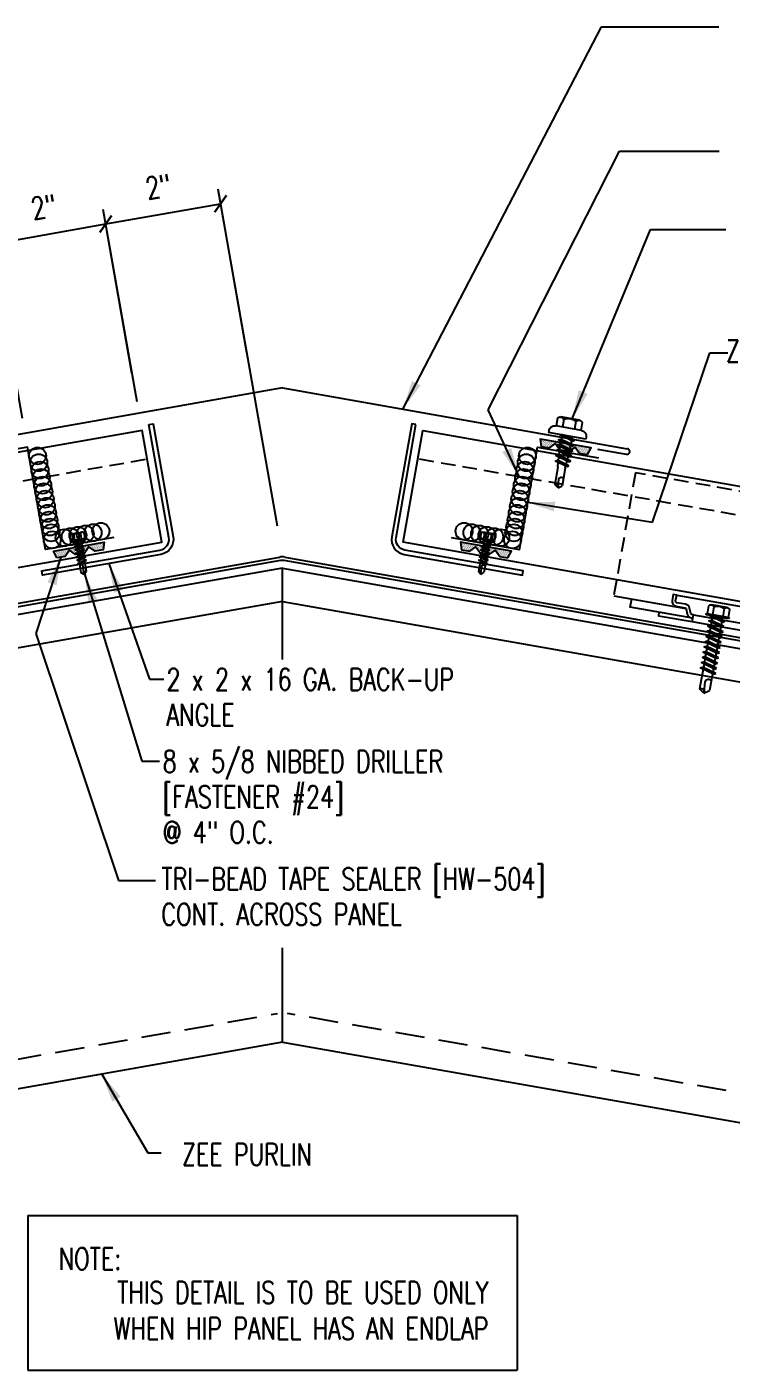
# Model space of a CAD drawing. Header units: inches. Extents: x 0 to 188, y 9 to 98.
# Drawn here: x 18.64 to 30.71, y 9.17 to 32.18 of the extents above; entities that cross this region are included whole.
import ezdxf
from ezdxf.enums import TextEntityAlignment as Align

# ---------------------------------------------------------------- set-up
doc = ezdxf.new("R2010")
doc.units = ezdxf.units.IN
doc.header["$MEASUREMENT"] = 0
doc.linetypes.add('HIDDEN', pattern=[0.375, 0.25, -0.125])
doc.linetypes.add('HIDDEN2', pattern=[0.1875, 0.125, -0.0625])
for name, color, linetype in [('clip', 5, 'Continuous'), ('CLO', 3, 'Continuous'), ('DIM', 2, 'Continuous'), ('FASTENER', 9, 'Continuous'), ('PANEL', 11, 'Continuous'), ('PURLIN', 1, 'Continuous'), ('SEALANT', 8, 'Continuous'), ('STLA', 12, 'Continuous'), ('TAPE', 8, 'Continuous'), ('TEXT', 2, 'Continuous'), ('TRIM', 6, 'Continuous')]:
    doc.layers.add(name, color=color, linetype=linetype)
doc.styles.add('TEXT', font='SIMPLEX', dxfattribs={"width": 0.75, "height": 6})
doc.styles.add('TEXT1', font='ROMANS.shx', dxfattribs={"width": 0.75, "height": 0.375})
doc.dimstyles.new('DETAIL', dxfattribs={"dimscale": 4, "dimtxt": 0.375, "dimasz": 0.0625, "dimexe": 0.0625, "dimexo": 0.125, "dimgap": 0.0625, "dimtad": 1, "dimdec": 4, "dimzin": 3, "dimdsep": 46, "dimlunit": 4, "dimtxsty": 'TEXT1', "dimblk": 'ARCHTICK', "dimcen": 0.0625, "dimclrd": 7, "dimclre": 7, "dimclrt": 2, "dimadec": 0, "dimazin": 0, "dimtfac": 0.59375, "dimtdec": 4, "dimtmove": 0, "dimatfit": 3, "dimfxl": 0, "dimfrac": 2, "dimtolj": 1, "dimtzin": 3, "dimarcsym": 0})
doc.dimstyles.new('DETAIL$7', dxfattribs={"dimscale": 4, "dimtxt": 6, "dimasz": 0.125, "dimexe": 0.0625, "dimexo": 0.125, "dimgap": 0.0625, "dimtad": 1, "dimdec": 5, "dimzin": 3, "dimdsep": 46, "dimlunit": 4, "dimtxsty": 'TEXT', "dimblk": 'ARCHTICK', "dimcen": 0.0625, "dimclrd": 7, "dimclre": 7, "dimclrt": 2, "dimadec": 0, "dimazin": 0, "dimtfac": 0.666667, "dimtdec": 5, "dimtmove": 0, "dimatfit": 3, "dimfxl": 0, "dimfrac": 2, "dimtolj": 1, "dimtzin": 3, "dimarcsym": 0})

# ---------------------------------------------------------------- blocks, each defined once
blk = doc.blocks.new('_ArchTick')
at = {"color": 0, "linetype": 'ByBlock', "const_width": 0.15}
blk.add_lwpolyline([(-0.5, -0.5), (0.5, 0.5)], dxfattribs=at)
blk = doc.blocks.new('*D14')
at = {"layer": 'DEFPOINTS', "color": 0}
for p in [(19.988, 28.802), (20.611, 25.264), (18.645, 24.979)]:
    blk.add_point(p, dxfattribs=at)
at = {"layer": 'DIM', "color": 7, "lineweight": -2}
for p, q in [((20.525, 25.756), (19.944, 29.048)), ((18.032, 28.457), (19.988, 28.802)), ((18.559, 25.471), (17.989, 28.703))]:
    blk.add_line(p, q, dxfattribs=at)
at = {"layer": 'DIM', "color": 7, "lineweight": -2, "xscale": 0.25, "yscale": 0.25, "zscale": 0.25}
for p, rotation in [((19.988, 28.802), 10), ((18.032, 28.457), 190)]:
    blk.add_blockref('_ArchTick', p, dxfattribs=dict(at, rotation=rotation))
at = {"layer": 'DIM', "color": 2, "insert": (18.928, 29.096), "char_height": 0.375, "attachment_point": 5, "rotation": 10, "style": 'TEXT1'}
blk.add_mtext('\\A1;2"', dxfattribs=at)
blk = doc.blocks.new('*X8')
at = {"color": 0}
for p, q in [((-0.434, 0.135), (-0.434, 0.135)), ((-0.434, 0.123), (-0.434, 0.123)), ((-0.422, 0.141), (-0.422, 0.141)), ((-0.422, 0.129), (-0.422, 0.129)), ((-0.422, 0.117), (-0.422, 0.117)), ((-0.422, 0.105), (-0.422, 0.105)), ((-0.422, 0.094), (-0.422, 0.094)), ((-0.422, 0.082), (-0.422, 0.082)), ((-0.41, 0.135), (-0.41, 0.135)), ((-0.41, 0.123), (-0.41, 0.123)), ((-0.41, 0.111), (-0.41, 0.111)), ((-0.41, 0.1), (-0.41, 0.1)), ((-0.41, 0.088), (-0.41, 0.088)), ((-0.41, 0.076), (-0.41, 0.076)), ((-0.41, 0.064), (-0.41, 0.064)), ((-0.41, 0.053), (-0.41, 0.053)), ((-0.41, 0.041), (-0.41, 0.041)), ((-0.398, 0.141), (-0.398, 0.141)), ((-0.398, 0.129), (-0.398, 0.129)), ((-0.398, 0.117), (-0.398, 0.117)), ((-0.398, 0.105), (-0.398, 0.105)), ((-0.398, 0.094), (-0.398, 0.094)), ((-0.398, 0.082), (-0.398, 0.082)), ((-0.398, 0.07), (-0.398, 0.07)), ((-0.398, 0.059), (-0.398, 0.059)), ((-0.398, 0.047), (-0.398, 0.047)), ((-0.398, 0.035), (-0.398, 0.035)), ((-0.398, 0.023), (-0.398, 0.023)), ((-0.387, 0.135), (-0.387, 0.135)), ((-0.387, 0.123), (-0.387, 0.123)), ((-0.387, 0.111), (-0.387, 0.111)), ((-0.387, 0.1), (-0.387, 0.1)), ((-0.387, 0.088), (-0.387, 0.088)), ((-0.387, 0.076), (-0.387, 0.076)), ((-0.387, 0.064), (-0.387, 0.064)), ((-0.387, 0.053), (-0.387, 0.053)), ((-0.387, 0.041), (-0.387, 0.041)), ((-0.387, 0.029), (-0.387, 0.029)), ((-0.375, 0.141), (-0.375, 0.141)), ((-0.375, 0.129), (-0.375, 0.129)), ((-0.375, 0.117), (-0.375, 0.117)), ((-0.375, 0.105), (-0.375, 0.105)), ((-0.375, 0.094), (-0.375, 0.094)), ((-0.375, 0.082), (-0.375, 0.082)), ((-0.375, 0.07), (-0.375, 0.07)), ((-0.375, 0.059), (-0.375, 0.059)), ((-0.375, 0.047), (-0.375, 0.047)), ((-0.375, 0.035), (-0.375, 0.035)), ((-0.375, 0.023), (-0.375, 0.023)), ((-0.363, 0.135), (-0.363, 0.135)), ((-0.363, 0.123), (-0.363, 0.123)), ((-0.363, 0.111), (-0.363, 0.111)), ((-0.363, 0.1), (-0.363, 0.1)), ((-0.363, 0.088), (-0.363, 0.088)), ((-0.363, 0.076), (-0.363, 0.076)), ((-0.363, 0.064), (-0.363, 0.064)), ((-0.363, 0.053), (-0.363, 0.053)), ((-0.363, 0.041), (-0.363, 0.041)), ((-0.363, 0.029), (-0.363, 0.029)), ((-0.352, 0.141), (-0.352, 0.141)), ((-0.352, 0.129), (-0.352, 0.129)), ((-0.352, 0.117), (-0.352, 0.117)), ((-0.352, 0.105), (-0.352, 0.105)), ((-0.352, 0.094), (-0.352, 0.094)), ((-0.352, 0.082), (-0.352, 0.082)), ((-0.352, 0.07), (-0.352, 0.07)), ((-0.352, 0.059), (-0.352, 0.059)), ((-0.352, 0.047), (-0.352, 0.047)), ((-0.352, 0.035), (-0.352, 0.035)), ((-0.352, 0.023), (-0.352, 0.023)), ((-0.34, 0.135), (-0.34, 0.135)), ((-0.34, 0.123), (-0.34, 0.123)), ((-0.34, 0.111), (-0.34, 0.111)), ((-0.34, 0.1), (-0.34, 0.1)), ((-0.34, 0.088), (-0.34, 0.088)), ((-0.34, 0.076), (-0.34, 0.076)), ((-0.34, 0.064), (-0.34, 0.064)), ((-0.34, 0.053), (-0.34, 0.053)), ((-0.34, 0.041), (-0.34, 0.041)), ((-0.34, 0.029), (-0.34, 0.029)), ((-0.328, 0.141), (-0.328, 0.141)), ((-0.328, 0.129), (-0.328, 0.129)), ((-0.328, 0.117), (-0.328, 0.117)), ((-0.328, 0.105), (-0.328, 0.105)), ((-0.328, 0.094), (-0.328, 0.094)), ((-0.328, 0.082), (-0.328, 0.082)), ((-0.328, 0.07), (-0.328, 0.07)), ((-0.328, 0.059), (-0.328, 0.059)), ((-0.328, 0.047), (-0.328, 0.047)), ((-0.328, 0.035), (-0.328, 0.035)), ((-0.328, 0.023), (-0.328, 0.023)), ((-0.316, 0.135), (-0.316, 0.135)), ((-0.316, 0.123), (-0.316, 0.123)), ((-0.316, 0.111), (-0.316, 0.111)), ((-0.316, 0.1), (-0.316, 0.1)), ((-0.316, 0.088), (-0.316, 0.088)), ((-0.316, 0.076), (-0.316, 0.076)), ((-0.316, 0.064), (-0.316, 0.064)), ((-0.316, 0.053), (-0.316, 0.053)), ((-0.316, 0.041), (-0.316, 0.041)), ((-0.316, 0.029), (-0.316, 0.029)), ((-0.305, 0.141), (-0.305, 0.141)), ((-0.305, 0.129), (-0.305, 0.129)), ((-0.305, 0.117), (-0.305, 0.117)), ((-0.305, 0.105), (-0.305, 0.105)), ((-0.305, 0.094), (-0.305, 0.094)), ((-0.305, 0.082), (-0.305, 0.082)), ((-0.305, 0.07), (-0.305, 0.07)), ((-0.305, 0.059), (-0.305, 0.059)), ((-0.305, 0.047), (-0.305, 0.047)), ((-0.305, 0.035), (-0.305, 0.035)), ((-0.305, 0.023), (-0.305, 0.023)), ((-0.293, 0.135), (-0.293, 0.135)), ((-0.293, 0.123), (-0.293, 0.123)), ((-0.293, 0.111), (-0.293, 0.111)), ((-0.293, 0.1), (-0.293, 0.1)), ((-0.293, 0.088), (-0.293, 0.088)), ((-0.293, 0.076), (-0.293, 0.076)), ((-0.293, 0.064), (-0.293, 0.064)), ((-0.293, 0.053), (-0.293, 0.053)), ((-0.293, 0.041), (-0.293, 0.041)), ((-0.293, 0.029), (-0.293, 0.029)), ((-0.281, 0.141), (-0.281, 0.141)), ((-0.281, 0.129), (-0.281, 0.129)), ((-0.281, 0.117), (-0.281, 0.117)), ((-0.281, 0.105), (-0.281, 0.105)), ((-0.281, 0.094), (-0.281, 0.094)), ((-0.281, 0.082), (-0.281, 0.082)), ((-0.281, 0.07), (-0.281, 0.07)), ((-0.281, 0.059), (-0.281, 0.059)), ((-0.281, 0.047), (-0.281, 0.047)), ((-0.281, 0.035), (-0.281, 0.035)), ((-0.281, 0.023), (-0.281, 0.023)), ((-0.27, 0.135), (-0.27, 0.135)), ((-0.27, 0.123), (-0.27, 0.123)), ((-0.27, 0.111), (-0.27, 0.111)), ((-0.27, 0.1), (-0.27, 0.1)), ((-0.27, 0.088), (-0.27, 0.088)), ((-0.27, 0.076), (-0.27, 0.076)), ((-0.27, 0.064), (-0.27, 0.064)), ((-0.27, 0.053), (-0.27, 0.053)), ((-0.27, 0.041), (-0.27, 0.041)), ((-0.27, 0.029), (-0.27, 0.029)), ((-0.258, 0.141), (-0.258, 0.141)), ((-0.258, 0.129), (-0.258, 0.129)), ((-0.258, 0.117), (-0.258, 0.117)), ((-0.258, 0.105), (-0.258, 0.105)), ((-0.258, 0.094), (-0.258, 0.094)), ((-0.258, 0.082), (-0.258, 0.082)), ((-0.258, 0.07), (-0.258, 0.07)), ((-0.258, 0.059), (-0.258, 0.059)), ((-0.258, 0.047), (-0.258, 0.047)), ((-0.258, 0.035), (-0.258, 0.035)), ((-0.258, 0.023), (-0.258, 0.023)), ((-0.246, 0.135), (-0.246, 0.135)), ((-0.246, 0.123), (-0.246, 0.123)), ((-0.246, 0.111), (-0.246, 0.111)), ((-0.246, 0.1), (-0.246, 0.1)), ((-0.246, 0.088), (-0.246, 0.088)), ((-0.246, 0.076), (-0.246, 0.076)), ((-0.246, 0.064), (-0.246, 0.064)), ((-0.246, 0.053), (-0.246, 0.053)), ((-0.246, 0.041), (-0.246, 0.041)), ((-0.234, 0.141), (-0.234, 0.141)), ((-0.234, 0.129), (-0.234, 0.129)), ((-0.234, 0.117), (-0.234, 0.117)), ((-0.234, 0.105), (-0.234, 0.105)), ((-0.234, 0.094), (-0.234, 0.094)), ((-0.234, 0.082), (-0.234, 0.082)), ((-0.234, 0.07), (-0.234, 0.07)), ((-0.234, 0.059), (-0.234, 0.059)), ((-0.234, 0.047), (-0.234, 0.047)), ((-0.223, 0.135), (-0.223, 0.135)), ((-0.223, 0.123), (-0.223, 0.123)), ((-0.223, 0.111), (-0.223, 0.111)), ((-0.223, 0.1), (-0.223, 0.1)), ((-0.223, 0.088), (-0.223, 0.088)), ((-0.223, 0.076), (-0.223, 0.076)), ((-0.223, 0.064), (-0.223, 0.064)), ((-0.211, 0.141), (-0.211, 0.141)), ((-0.211, 0.129), (-0.211, 0.129)), ((-0.211, 0.117), (-0.211, 0.117)), ((-0.211, 0.105), (-0.211, 0.105)), ((-0.211, 0.094), (-0.211, 0.094)), ((-0.211, 0.082), (-0.211, 0.082)), ((-0.211, 0.07), (-0.211, 0.07)), ((-0.199, 0.135), (-0.199, 0.135)), ((-0.199, 0.123), (-0.199, 0.123)), ((-0.199, 0.111), (-0.199, 0.111)), ((-0.199, 0.1), (-0.199, 0.1)), ((-0.199, 0.088), (-0.199, 0.088)), ((-0.188, 0.141), (-0.188, 0.141)), ((-0.188, 0.129), (-0.188, 0.129)), ((-0.188, 0.117), (-0.188, 0.117)), ((-0.188, 0.105), (-0.188, 0.105)), ((-0.188, 0.094), (-0.188, 0.094)), ((-0.176, 0.135), (-0.176, 0.135)), ((-0.176, 0.123), (-0.176, 0.123)), ((-0.176, 0.111), (-0.176, 0.111)), ((-0.164, 0.141), (-0.164, 0.141)), ((-0.164, 0.129), (-0.164, 0.129)), ((-0.164, 0.117), (-0.164, 0.117)), ((-0.164, 0.105), (-0.164, 0.105)), ((-0.152, 0.135), (-0.152, 0.135)), ((-0.152, 0.123), (-0.152, 0.123)), ((-0.152, 0.111), (-0.152, 0.111)), ((-0.152, 0.1), (-0.152, 0.1)), ((-0.141, 0.141), (-0.141, 0.141)), ((-0.141, 0.129), (-0.141, 0.129)), ((-0.141, 0.117), (-0.141, 0.117)), ((-0.141, 0.105), (-0.141, 0.105)), ((-0.141, 0.094), (-0.141, 0.094)), ((-0.141, 0.082), (-0.141, 0.082)), ((-0.129, 0.135), (-0.129, 0.135)), ((-0.129, 0.123), (-0.129, 0.123)), ((-0.129, 0.111), (-0.129, 0.111)), ((-0.129, 0.1), (-0.129, 0.1)), ((-0.129, 0.088), (-0.129, 0.088)), ((-0.129, 0.076), (-0.129, 0.076)), ((-0.117, 0.141), (-0.117, 0.141)), ((-0.117, 0.129), (-0.117, 0.129)), ((-0.117, 0.117), (-0.117, 0.117)), ((-0.117, 0.105), (-0.117, 0.105)), ((-0.117, 0.094), (-0.117, 0.094)), ((-0.117, 0.082), (-0.117, 0.082)), ((-0.117, 0.07), (-0.117, 0.07)), ((-0.117, 0.059), (-0.117, 0.059)), ((-0.105, 0.135), (-0.105, 0.135)), ((-0.105, 0.123), (-0.105, 0.123)), ((-0.105, 0.111), (-0.105, 0.111)), ((-0.105, 0.1), (-0.105, 0.1)), ((-0.105, 0.088), (-0.105, 0.088)), ((-0.105, 0.076), (-0.105, 0.076)), ((-0.105, 0.064), (-0.105, 0.064)), ((-0.105, 0.053), (-0.105, 0.053)), ((-0.094, 0.141), (-0.094, 0.141)), ((-0.094, 0.129), (-0.094, 0.129)), ((-0.094, 0.117), (-0.094, 0.117)), ((-0.094, 0.105), (-0.094, 0.105)), ((-0.094, 0.094), (-0.094, 0.094)), ((-0.094, 0.082), (-0.094, 0.082)), ((-0.094, 0.07), (-0.094, 0.07)), ((-0.094, 0.059), (-0.094, 0.059)), ((-0.094, 0.047), (-0.094, 0.047)), ((-0.094, 0.035), (-0.094, 0.035)), ((-0.082, 0.135), (-0.082, 0.135)), ((-0.082, 0.123), (-0.082, 0.123)), ((-0.082, 0.111), (-0.082, 0.111)), ((-0.082, 0.1), (-0.082, 0.1)), ((-0.082, 0.088), (-0.082, 0.088)), ((-0.082, 0.076), (-0.082, 0.076)), ((-0.082, 0.064), (-0.082, 0.064)), ((-0.082, 0.053), (-0.082, 0.053)), ((-0.082, 0.041), (-0.082, 0.041)), ((-0.082, 0.029), (-0.082, 0.029)), ((-0.07, 0.141), (-0.07, 0.141)), ((-0.07, 0.129), (-0.07, 0.129)), ((-0.07, 0.117), (-0.07, 0.117)), ((-0.07, 0.105), (-0.07, 0.105)), ((-0.07, 0.094), (-0.07, 0.094)), ((-0.07, 0.082), (-0.07, 0.082)), ((-0.07, 0.07), (-0.07, 0.07)), ((-0.07, 0.059), (-0.07, 0.059)), ((-0.07, 0.047), (-0.07, 0.047)), ((-0.07, 0.035), (-0.07, 0.035)), ((-0.07, 0.023), (-0.07, 0.023)), ((-0.059, 0.135), (-0.059, 0.135)), ((-0.059, 0.123), (-0.059, 0.123)), ((-0.059, 0.111), (-0.059, 0.111)), ((-0.059, 0.1), (-0.059, 0.1)), ((-0.059, 0.088), (-0.059, 0.088)), ((-0.059, 0.076), (-0.059, 0.076)), ((-0.059, 0.064), (-0.059, 0.064)), ((-0.059, 0.053), (-0.059, 0.053)), ((-0.059, 0.041), (-0.059, 0.041)), ((-0.059, 0.029), (-0.059, 0.029)), ((-0.047, 0.141), (-0.047, 0.141)), ((-0.047, 0.129), (-0.047, 0.129)), ((-0.047, 0.117), (-0.047, 0.117)), ((-0.047, 0.105), (-0.047, 0.105)), ((-0.047, 0.094), (-0.047, 0.094)), ((-0.047, 0.082), (-0.047, 0.082)), ((-0.047, 0.07), (-0.047, 0.07)), ((-0.047, 0.059), (-0.047, 0.059)), ((-0.047, 0.047), (-0.047, 0.047)), ((-0.047, 0.035), (-0.047, 0.035)), ((-0.047, 0.023), (-0.047, 0.023)), ((-0.035, 0.135), (-0.035, 0.135)), ((-0.035, 0.123), (-0.035, 0.123)), ((-0.035, 0.111), (-0.035, 0.111)), ((-0.035, 0.1), (-0.035, 0.1)), ((-0.035, 0.088), (-0.035, 0.088)), ((-0.035, 0.076), (-0.035, 0.076)), ((-0.035, 0.064), (-0.035, 0.064)), ((-0.035, 0.053), (-0.035, 0.053)), ((-0.035, 0.041), (-0.035, 0.041)), ((-0.035, 0.029), (-0.035, 0.029)), ((-0.023, 0.141), (-0.023, 0.141)), ((-0.023, 0.129), (-0.023, 0.129)), ((-0.023, 0.117), (-0.023, 0.117)), ((-0.023, 0.105), (-0.023, 0.105)), ((-0.023, 0.094), (-0.023, 0.094)), ((-0.023, 0.082), (-0.023, 0.082)), ((-0.023, 0.07), (-0.023, 0.07)), ((-0.023, 0.059), (-0.023, 0.059)), ((-0.023, 0.047), (-0.023, 0.047)), ((-0.023, 0.035), (-0.023, 0.035)), ((-0.023, 0.023), (-0.023, 0.023)), ((-0.012, 0.135), (-0.012, 0.135)), ((-0.012, 0.123), (-0.012, 0.123)), ((-0.012, 0.111), (-0.012, 0.111)), ((-0.012, 0.1), (-0.012, 0.1)), ((-0.012, 0.088), (-0.012, 0.088)), ((-0.012, 0.076), (-0.012, 0.076)), ((-0.012, 0.064), (-0.012, 0.064)), ((-0.012, 0.053), (-0.012, 0.053)), ((-0.012, 0.041), (-0.012, 0.041)), ((-0.012, 0.029), (-0.012, 0.029)), ((0, 0.141), (0, 0.141)), ((0, 0.129), (0, 0.129)), ((0, 0.117), (0, 0.117)), ((0, 0.105), (0, 0.105)), ((0, 0.094), (0, 0.094)), ((0, 0.082), (0, 0.082)), ((0, 0.07), (0, 0.07)), ((0, 0.059), (0, 0.059)), ((0, 0.047), (0, 0.047)), ((0, 0.035), (0, 0.035)), ((0, 0.023), (0, 0.023)), ((0.012, 0.135), (0.012, 0.135)), ((0.012, 0.123), (0.012, 0.123)), ((0.012, 0.111), (0.012, 0.111)), ((0.012, 0.1), (0.012, 0.1)), ((0.012, 0.088), (0.012, 0.088)), ((0.012, 0.076), (0.012, 0.076)), ((0.012, 0.064), (0.012, 0.064)), ((0.012, 0.053), (0.012, 0.053)), ((0.012, 0.041), (0.012, 0.041)), ((0.012, 0.029), (0.012, 0.029)), ((0.023, 0.141), (0.023, 0.141)), ((0.023, 0.129), (0.023, 0.129)), ((0.023, 0.117), (0.023, 0.117)), ((0.023, 0.105), (0.023, 0.105)), ((0.023, 0.094), (0.023, 0.094)), ((0.023, 0.082), (0.023, 0.082)), ((0.023, 0.07), (0.023, 0.07)), ((0.023, 0.059), (0.023, 0.059)), ((0.023, 0.047), (0.023, 0.047)), ((0.023, 0.035), (0.023, 0.035)), ((0.023, 0.023), (0.023, 0.023)), ((0.035, 0.135), (0.035, 0.135)), ((0.035, 0.123), (0.035, 0.123)), ((0.035, 0.111), (0.035, 0.111)), ((0.035, 0.1), (0.035, 0.1)), ((0.035, 0.088), (0.035, 0.088)), ((0.035, 0.076), (0.035, 0.076)), ((0.035, 0.064), (0.035, 0.064)), ((0.035, 0.053), (0.035, 0.053)), ((0.035, 0.041), (0.035, 0.041)), ((0.035, 0.029), (0.035, 0.029)), ((0.047, 0.141), (0.047, 0.141)), ((0.047, 0.129), (0.047, 0.129)), ((0.047, 0.117), (0.047, 0.117)), ((0.047, 0.105), (0.047, 0.105)), ((0.047, 0.094), (0.047, 0.094)), ((0.047, 0.082), (0.047, 0.082)), ((0.047, 0.07), (0.047, 0.07)), ((0.047, 0.059), (0.047, 0.059)), ((0.047, 0.047), (0.047, 0.047)), ((0.047, 0.035), (0.047, 0.035)), ((0.047, 0.023), (0.047, 0.023)), ((0.059, 0.135), (0.059, 0.135)), ((0.059, 0.123), (0.059, 0.123)), ((0.059, 0.111), (0.059, 0.111)), ((0.059, 0.1), (0.059, 0.1)), ((0.059, 0.088), (0.059, 0.088)), ((0.059, 0.076), (0.059, 0.076)), ((0.059, 0.064), (0.059, 0.064)), ((0.059, 0.053), (0.059, 0.053)), ((0.059, 0.041), (0.059, 0.041)), ((0.059, 0.029), (0.059, 0.029)), ((0.07, 0.141), (0.07, 0.141)), ((0.07, 0.129), (0.07, 0.129)), ((0.07, 0.117), (0.07, 0.117)), ((0.07, 0.105), (0.07, 0.105)), ((0.07, 0.094), (0.07, 0.094)), ((0.07, 0.082), (0.07, 0.082)), ((0.07, 0.07), (0.07, 0.07)), ((0.07, 0.059), (0.07, 0.059)), ((0.07, 0.047), (0.07, 0.047)), ((0.07, 0.035), (0.07, 0.035)), ((0.07, 0.023), (0.07, 0.023)), ((0.082, 0.135), (0.082, 0.135)), ((0.082, 0.123), (0.082, 0.123)), ((0.082, 0.111), (0.082, 0.111)), ((0.082, 0.1), (0.082, 0.1)), ((0.082, 0.088), (0.082, 0.088)), ((0.082, 0.076), (0.082, 0.076)), ((0.082, 0.064), (0.082, 0.064)), ((0.082, 0.053), (0.082, 0.053)), ((0.082, 0.041), (0.082, 0.041)), ((0.082, 0.029), (0.082, 0.029)), ((0.094, 0.141), (0.094, 0.141)), ((0.094, 0.129), (0.094, 0.129)), ((0.094, 0.117), (0.094, 0.117)), ((0.094, 0.105), (0.094, 0.105)), ((0.094, 0.094), (0.094, 0.094)), ((0.094, 0.082), (0.094, 0.082)), ((0.094, 0.07), (0.094, 0.07)), ((0.094, 0.059), (0.094, 0.059)), ((0.094, 0.047), (0.094, 0.047)), ((0.094, 0.035), (0.094, 0.035)), ((0.105, 0.135), (0.105, 0.135)), ((0.105, 0.123), (0.105, 0.123)), ((0.105, 0.111), (0.105, 0.111)), ((0.105, 0.1), (0.105, 0.1)), ((0.105, 0.088), (0.105, 0.088)), ((0.105, 0.076), (0.105, 0.076)), ((0.105, 0.064), (0.105, 0.064)), ((0.105, 0.053), (0.105, 0.053)), ((0.117, 0.141), (0.117, 0.141)), ((0.117, 0.129), (0.117, 0.129)), ((0.117, 0.117), (0.117, 0.117)), ((0.117, 0.105), (0.117, 0.105)), ((0.117, 0.094), (0.117, 0.094)), ((0.117, 0.082), (0.117, 0.082)), ((0.117, 0.07), (0.117, 0.07)), ((0.117, 0.059), (0.117, 0.059)), ((0.129, 0.135), (0.129, 0.135)), ((0.129, 0.123), (0.129, 0.123)), ((0.129, 0.111), (0.129, 0.111)), ((0.129, 0.1), (0.129, 0.1)), ((0.129, 0.088), (0.129, 0.088)), ((0.129, 0.076), (0.129, 0.076)), ((0.141, 0.141), (0.141, 0.141)), ((0.141, 0.129), (0.141, 0.129)), ((0.141, 0.117), (0.141, 0.117)), ((0.141, 0.105), (0.141, 0.105)), ((0.141, 0.094), (0.141, 0.094)), ((0.141, 0.082), (0.141, 0.082)), ((0.152, 0.135), (0.152, 0.135)), ((0.152, 0.123), (0.152, 0.123)), ((0.152, 0.111), (0.152, 0.111)), ((0.152, 0.1), (0.152, 0.1)), ((0.164, 0.141), (0.164, 0.141)), ((0.164, 0.129), (0.164, 0.129)), ((0.164, 0.117), (0.164, 0.117)), ((0.164, 0.105), (0.164, 0.105)), ((0.176, 0.135), (0.176, 0.135)), ((0.176, 0.123), (0.176, 0.123)), ((0.176, 0.111), (0.176, 0.111)), ((0.188, 0.141), (0.188, 0.141)), ((0.188, 0.129), (0.188, 0.129)), ((0.188, 0.117), (0.188, 0.117)), ((0.188, 0.105), (0.188, 0.105)), ((0.188, 0.094), (0.188, 0.094)), ((0.199, 0.135), (0.199, 0.135)), ((0.199, 0.123), (0.199, 0.123)), ((0.199, 0.111), (0.199, 0.111)), ((0.199, 0.1), (0.199, 0.1)), ((0.199, 0.088), (0.199, 0.088)), ((0.211, 0.141), (0.211, 0.141)), ((0.211, 0.129), (0.211, 0.129)), ((0.211, 0.117), (0.211, 0.117)), ((0.211, 0.105), (0.211, 0.105)), ((0.211, 0.094), (0.211, 0.094)), ((0.211, 0.082), (0.211, 0.082)), ((0.211, 0.07), (0.211, 0.07)), ((0.223, 0.135), (0.223, 0.135)), ((0.223, 0.123), (0.223, 0.123)), ((0.223, 0.111), (0.223, 0.111)), ((0.223, 0.1), (0.223, 0.1)), ((0.223, 0.088), (0.223, 0.088)), ((0.223, 0.076), (0.223, 0.076)), ((0.223, 0.064), (0.223, 0.064)), ((0.234, 0.141), (0.234, 0.141)), ((0.234, 0.129), (0.234, 0.129)), ((0.234, 0.117), (0.234, 0.117)), ((0.234, 0.105), (0.234, 0.105)), ((0.234, 0.094), (0.234, 0.094)), ((0.234, 0.082), (0.234, 0.082)), ((0.234, 0.07), (0.234, 0.07)), ((0.234, 0.059), (0.234, 0.059)), ((0.234, 0.047), (0.234, 0.047)), ((0.246, 0.135), (0.246, 0.135)), ((0.246, 0.123), (0.246, 0.123)), ((0.246, 0.111), (0.246, 0.111)), ((0.246, 0.1), (0.246, 0.1)), ((0.246, 0.088), (0.246, 0.088)), ((0.246, 0.076), (0.246, 0.076)), ((0.246, 0.064), (0.246, 0.064)), ((0.246, 0.053), (0.246, 0.053)), ((0.246, 0.041), (0.246, 0.041)), ((0.258, 0.141), (0.258, 0.141)), ((0.258, 0.129), (0.258, 0.129)), ((0.258, 0.117), (0.258, 0.117)), ((0.258, 0.105), (0.258, 0.105)), ((0.258, 0.094), (0.258, 0.094)), ((0.258, 0.082), (0.258, 0.082)), ((0.258, 0.07), (0.258, 0.07)), ((0.258, 0.059), (0.258, 0.059)), ((0.258, 0.047), (0.258, 0.047)), ((0.258, 0.035), (0.258, 0.035)), ((0.258, 0.023), (0.258, 0.023)), ((0.27, 0.135), (0.27, 0.135)), ((0.27, 0.123), (0.27, 0.123)), ((0.27, 0.111), (0.27, 0.111)), ((0.27, 0.1), (0.27, 0.1)), ((0.27, 0.088), (0.27, 0.088)), ((0.27, 0.076), (0.27, 0.076)), ((0.27, 0.064), (0.27, 0.064)), ((0.27, 0.053), (0.27, 0.053)), ((0.27, 0.041), (0.27, 0.041)), ((0.27, 0.029), (0.27, 0.029)), ((0.281, 0.141), (0.281, 0.141)), ((0.281, 0.129), (0.281, 0.129)), ((0.281, 0.117), (0.281, 0.117)), ((0.281, 0.105), (0.281, 0.105)), ((0.281, 0.094), (0.281, 0.094)), ((0.281, 0.082), (0.281, 0.082)), ((0.281, 0.07), (0.281, 0.07)), ((0.281, 0.059), (0.281, 0.059)), ((0.281, 0.047), (0.281, 0.047)), ((0.281, 0.035), (0.281, 0.035)), ((0.281, 0.023), (0.281, 0.023)), ((0.293, 0.135), (0.293, 0.135)), ((0.293, 0.123), (0.293, 0.123)), ((0.293, 0.111), (0.293, 0.111)), ((0.293, 0.1), (0.293, 0.1)), ((0.293, 0.088), (0.293, 0.088)), ((0.293, 0.076), (0.293, 0.076)), ((0.293, 0.064), (0.293, 0.064)), ((0.293, 0.053), (0.293, 0.053)), ((0.293, 0.041), (0.293, 0.041)), ((0.293, 0.029), (0.293, 0.029)), ((0.305, 0.141), (0.305, 0.141)), ((0.305, 0.129), (0.305, 0.129)), ((0.305, 0.117), (0.305, 0.117)), ((0.305, 0.105), (0.305, 0.105)), ((0.305, 0.094), (0.305, 0.094)), ((0.305, 0.082), (0.305, 0.082)), ((0.305, 0.07), (0.305, 0.07)), ((0.305, 0.059), (0.305, 0.059)), ((0.305, 0.047), (0.305, 0.047)), ((0.305, 0.035), (0.305, 0.035)), ((0.305, 0.023), (0.305, 0.023)), ((0.316, 0.135), (0.316, 0.135)), ((0.316, 0.123), (0.316, 0.123)), ((0.316, 0.111), (0.316, 0.111)), ((0.316, 0.1), (0.316, 0.1)), ((0.316, 0.088), (0.316, 0.088)), ((0.316, 0.076), (0.316, 0.076)), ((0.316, 0.064), (0.316, 0.064)), ((0.316, 0.053), (0.316, 0.053)), ((0.316, 0.041), (0.316, 0.041)), ((0.316, 0.029), (0.316, 0.029)), ((0.328, 0.141), (0.328, 0.141)), ((0.328, 0.129), (0.328, 0.129)), ((0.328, 0.117), (0.328, 0.117)), ((0.328, 0.105), (0.328, 0.105)), ((0.328, 0.094), (0.328, 0.094)), ((0.328, 0.082), (0.328, 0.082)), ((0.328, 0.07), (0.328, 0.07)), ((0.328, 0.059), (0.328, 0.059)), ((0.328, 0.047), (0.328, 0.047)), ((0.328, 0.035), (0.328, 0.035)), ((0.328, 0.023), (0.328, 0.023)), ((0.34, 0.135), (0.34, 0.135)), ((0.34, 0.123), (0.34, 0.123)), ((0.34, 0.111), (0.34, 0.111)), ((0.34, 0.1), (0.34, 0.1)), ((0.34, 0.088), (0.34, 0.088)), ((0.34, 0.076), (0.34, 0.076)), ((0.34, 0.064), (0.34, 0.064)), ((0.34, 0.053), (0.34, 0.053)), ((0.34, 0.041), (0.34, 0.041)), ((0.34, 0.029), (0.34, 0.029)), ((0.352, 0.141), (0.352, 0.141)), ((0.352, 0.129), (0.352, 0.129)), ((0.352, 0.117), (0.352, 0.117)), ((0.352, 0.105), (0.352, 0.105)), ((0.352, 0.094), (0.352, 0.094)), ((0.352, 0.082), (0.352, 0.082)), ((0.352, 0.07), (0.352, 0.07)), ((0.352, 0.059), (0.352, 0.059)), ((0.352, 0.047), (0.352, 0.047)), ((0.352, 0.035), (0.352, 0.035)), ((0.352, 0.023), (0.352, 0.023)), ((0.363, 0.135), (0.363, 0.135)), ((0.363, 0.123), (0.363, 0.123)), ((0.363, 0.111), (0.363, 0.111)), ((0.363, 0.1), (0.363, 0.1)), ((0.363, 0.088), (0.363, 0.088)), ((0.363, 0.076), (0.363, 0.076)), ((0.363, 0.064), (0.363, 0.064)), ((0.363, 0.053), (0.363, 0.053)), ((0.363, 0.041), (0.363, 0.041)), ((0.363, 0.029), (0.363, 0.029)), ((0.375, 0.141), (0.375, 0.141)), ((0.375, 0.129), (0.375, 0.129)), ((0.375, 0.117), (0.375, 0.117)), ((0.375, 0.105), (0.375, 0.105)), ((0.375, 0.094), (0.375, 0.094)), ((0.375, 0.082), (0.375, 0.082)), ((0.375, 0.07), (0.375, 0.07)), ((0.375, 0.059), (0.375, 0.059)), ((0.375, 0.047), (0.375, 0.047)), ((0.375, 0.035), (0.375, 0.035)), ((0.375, 0.023), (0.375, 0.023)), ((0.387, 0.135), (0.387, 0.135)), ((0.387, 0.123), (0.387, 0.123)), ((0.387, 0.111), (0.387, 0.111)), ((0.387, 0.1), (0.387, 0.1)), ((0.387, 0.088), (0.387, 0.088)), ((0.387, 0.076), (0.387, 0.076)), ((0.387, 0.064), (0.387, 0.064)), ((0.387, 0.053), (0.387, 0.053)), ((0.387, 0.041), (0.387, 0.041)), ((0.387, 0.029), (0.387, 0.029)), ((0.398, 0.141), (0.398, 0.141)), ((0.398, 0.129), (0.398, 0.129)), ((0.398, 0.117), (0.398, 0.117)), ((0.398, 0.105), (0.398, 0.105)), ((0.398, 0.094), (0.398, 0.094)), ((0.398, 0.082), (0.398, 0.082)), ((0.398, 0.07), (0.398, 0.07)), ((0.398, 0.059), (0.398, 0.059)), ((0.398, 0.047), (0.398, 0.047)), ((0.398, 0.035), (0.398, 0.035)), ((0.398, 0.023), (0.398, 0.023)), ((0.41, 0.135), (0.41, 0.135)), ((0.41, 0.123), (0.41, 0.123)), ((0.41, 0.111), (0.41, 0.111)), ((0.41, 0.1), (0.41, 0.1)), ((0.41, 0.088), (0.41, 0.088)), ((0.41, 0.076), (0.41, 0.076)), ((0.41, 0.064), (0.41, 0.064)), ((0.41, 0.053), (0.41, 0.053)), ((0.41, 0.041), (0.41, 0.041)), ((0.422, 0.141), (0.422, 0.141)), ((0.422, 0.129), (0.422, 0.129)), ((0.422, 0.117), (0.422, 0.117)), ((0.422, 0.105), (0.422, 0.105)), ((0.422, 0.094), (0.422, 0.094)), ((0.422, 0.082), (0.422, 0.082)), ((0.434, 0.135), (0.434, 0.135)), ((0.434, 0.123), (0.434, 0.123))]:
    blk.add_line(p, q, dxfattribs=at)
blk = doc.blocks.new('MB_DBTAP')
at = {"layer": 'TAPE', "color": 9}
blk.add_lwpolyline([(-0.403, 0.018), (-0.442, 0.141), (0.442, 0.141), (0.403, 0.018), (0.26, 0.018), (0.17, 0.109), (0.079, 0.018), (0, 0.018), (-0.079, 0.018), (-0.17, 0.109), (-0.26, 0.018)], close=True, dxfattribs=at)
at = {"layer": 'TAPE', "color": 251}
blk.add_blockref('*X8', (0, 0), dxfattribs=at)
blk = doc.blocks.new('sd2')
at = {"layer": 'FASTENER'}
for p, q in [((-0.129, 0.049), (0.129, 0.049)), ((-0.129, 0.037), (0.129, 0.037)), ((-0.121, 0.142), (-0.121, 0.049)), ((-0.121, 0.049), (0.121, 0.049)), ((-0.09, 0.159), (0.09, 0.159)), ((-0.081, 0.002), (0.031, 0.037)), ((-0.057, -0.012), (-0.081, 0.002)), ((-0.06, 0.142), (-0.06, 0.049)), ((-0.057, -0.012), (0.081, 0.034)), ((-0.046, 0.037), (0.046, 0.037)), ((-0.046, 0.037), (-0.046, 0.012)), ((0.046, 0.037), (0.077, 0.037)), ((0.046, 0.024), (0.046, -0.016)), ((0.06, 0.142), (0.06, 0.049)), ((0.081, 0.034), (0.077, 0.037)), ((0.121, 0.142), (0.121, 0.049)), ((-0.081, -0.059), (0.057, -0.013)), ((-0.057, -0.072), (-0.081, -0.059)), ((-0.081, -0.12), (0.057, -0.073)), ((-0.057, -0.133), (-0.081, -0.12)), ((-0.081, -0.18), (0.057, -0.134)), ((-0.057, -0.194), (-0.081, -0.18)), ((-0.081, -0.241), (0.057, -0.195)), ((-0.057, -0.072), (0.081, -0.026)), ((-0.057, -0.133), (0.081, -0.087)), ((-0.057, -0.194), (0.081, -0.147)), ((-0.057, -0.254), (0.081, -0.208)), ((-0.046, -0.008), (-0.046, -0.049)), ((-0.046, -0.069), (-0.046, -0.109)), ((-0.046, -0.13), (-0.046, -0.17)), ((-0.046, -0.19), (-0.046, -0.231)), ((0.046, -0.036), (0.046, -0.077)), ((0.046, -0.097), (0.046, -0.137)), ((0.046, -0.157), (0.046, -0.198)), ((0.046, -0.218), (0.046, -0.258)), ((0.081, -0.026), (0.057, -0.013)), ((0.081, -0.087), (0.057, -0.073)), ((0.081, -0.147), (0.057, -0.134)), ((0.081, -0.208), (0.057, -0.195)), ((-0.057, -0.254), (-0.081, -0.241)), ((-0.081, -0.301), (0.057, -0.255)), ((-0.057, -0.315), (-0.081, -0.301)), ((-0.081, -0.362), (0.057, -0.316)), ((-0.057, -0.375), (-0.081, -0.362)), ((-0.057, -0.315), (0.081, -0.269)), ((-0.057, -0.375), (0.081, -0.329)), ((-0.046, -0.251), (-0.046, -0.291)), ((-0.046, -0.311), (-0.046, -0.352)), ((-0.046, -0.372), (-0.046, -0.518)), ((0.001, -0.527), (0.01, -0.424)), ((0.046, -0.279), (0.046, -0.319)), ((0.046, -0.339), (0.046, -0.518)), ((0.081, -0.269), (0.057, -0.255)), ((0.081, -0.329), (0.057, -0.316)), ((0, -0.559), (-0.046, -0.518)), ((0, -0.559), (0.046, -0.518))]:
    blk.add_line(p, q, dxfattribs=at)
for centre, radius, start, end in [((-0.129, 0.043), 0.00596, 90, 270), ((-0.09, 0.124), 0.0351, 29.8754, 150.1246), ((0, 0.05), 0.109, 56.9974, 123.0026), ((0.09, 0.124), 0.0351, 29.8754, 150.1246), ((0.129, 0.043), 0.00596, 270, 90), ((-0.023, -0.423), 0.0323, 358.9683, 135.8668), ((0.028, -0.543), 0.0314, 54.099, 208.7466)]:
    blk.add_arc(centre, radius, start, end, dxfattribs=at)
blk = doc.blocks.new('FD-F24')
at = {"layer": 'TEXT', "style": 'TEXT1', "width": 0.75}
for s, p in [('8 x 5/8 NIBBED DRILLER', (0.0047, -0.0408)), ('[FASTENER #24]', (0.0047, -0.1926))]:
    blk.add_text(s, height=0.09375, dxfattribs=at).set_placement(p)
blk.add_attdef('(QUANTITY)', (0.0047, -0.3444), '', height=0.0938, dxfattribs=at)
blk = doc.blocks.new('A$C04AA0F9A')
at = {"layer": 'STLA'}
for p, q in [((-6.138, 4.006), (4.449, 5.873)), ((4.459, 5.814), (-6.066, 3.958)), ((15.049, 3.958), (4.524, 5.814)), ((4.534, 5.873), (15.121, 4.006)), ((-5.964, 3.022), (-6.138, 4.006)), ((-5.903, 3.032), (-6.066, 3.958)), ((14.886, 3.032), (15.049, 3.958)), ((14.947, 3.022), (15.121, 4.006)), ((-5.964, 3.022), (-5.903, 3.032)), ((14.947, 3.022), (14.886, 3.032))]:
    blk.add_line(p, q, dxfattribs=at)
for radius in [0.247, 0.187]:
    blk.add_arc((4.491, 5.63), radius, 80, 100, dxfattribs=at)
blk = doc.blocks.new('*D20')
at = {"color": 7, "lineweight": -2}
for p, q in [((22.407, 26.596), (21.914, 29.396)), ((20.438, 26.249), (19.944, 29.048)), ((19.988, 28.802), (21.957, 29.149))]:
    blk.add_line(p, q, dxfattribs=at)
at = {"layer": 'DEFPOINTS', "color": 0}
for p in [(21.957, 29.149), (22.494, 26.103), (20.525, 25.756)]:
    blk.add_point(p, dxfattribs=at)
at = {"color": 7, "lineweight": -2, "xscale": 0.25, "yscale": 0.25, "zscale": 0.25}
for p, rotation in [((21.957, 29.149), 10.00000000000001), ((19.988, 28.802), 190)]:
    blk.add_blockref('_ArchTick', p, dxfattribs=dict(at, rotation=rotation))
at = {"color": 2, "insert": (20.89, 29.442), "char_height": 0.375, "attachment_point": 5, "rotation": 10, "style": 'TEXT1'}
blk.add_mtext('\\A1;2"', dxfattribs=at)
blk = doc.blocks.new('A$C612A22A5')
at = {"layer": 'clip'}
for points in [[(-1.376, 0.083), (-1.376, 0.023), (-0.789, 0.023), (-0.789, 0.143), (-0.814, 0.143, -0.303371), (-0.838, 0.159), (-0.873, 0.244, 0.30332), (-0.953, 0.297), (-1.103, 0.297, -0.41421), (-1.129, 0.323), (-1.129, 0.423), (-1.189, 0.423), (-1.189, 0.323, 0.414221), (-1.103, 0.237), (-0.953, 0.237, -0.303367), (-0.929, 0.221), (-0.894, 0.136, 0.30332), (-0.814, 0.083), (-0.789, 0.083), (-1.876, 0.083), (-1.876, 0.227)], [(1.299, 0.083), (1.299, 0.023), (0.711, 0.023), (0.711, 0.143), (0.736, 0.143, 0.303371), (0.76, 0.159), (0.795, 0.244, -0.30332), (0.875, 0.297), (1.025, 0.297, 0.41421), (1.051, 0.323), (1.051, 0.423), (1.111, 0.423), (1.111, 0.323, -0.414221), (1.025, 0.237), (0.875, 0.237, 0.303367), (0.851, 0.221), (0.816, 0.136, -0.30332), (0.736, 0.083), (0.711, 0.083), (1.799, 0.083), (1.799, 0.227)]]:
    blk.add_lwpolyline(points, format="xyb", dxfattribs=at)
for points in [[(1.051, 0.423), (-1.129, 0.423)], [(0.711, 0.143), (-0.789, 0.143)], [(-0.439, 0.023), (-0.789, 0.023)], [(0.361, 0.023), (-0.439, 0.023)], [(0.711, 0.023), (0.361, 0.023)]]:
    blk.add_lwpolyline(points, dxfattribs=at)
blk = doc.blocks.new('fz5')
at = {"layer": 'FASTENER'}
for p, q in [((-0.217, 0.305), (-0.217, 0.171)), ((-0.163, 0.337), (0.159, 0.337)), ((-0.108, 0.305), (-0.108, 0.171)), ((0.105, 0.305), (0.105, 0.171)), ((0.214, 0.305), (0.214, 0.171)), ((-0.326, 0.071), (-0.326, 0.037)), ((-0.326, 0.037), (0.322, 0.037)), ((-0.226, 0.171), (0.214, 0.171)), ((-0.141, -0.014), (0.037, 0.037)), ((-0.105, -0.034), (0.137, 0.035)), ((-0.088, 0.037), (-0.088, 0.001)), ((-0.088, 0.037), (0.085, 0.037)), ((0.085, 0.037), (0.134, 0.037)), ((0.085, 0.02), (0.085, -0.041)), ((0.137, 0.035), (0.134, 0.037)), ((0.322, 0.071), (0.322, 0.037)), ((-0.105, -0.034), (-0.141, -0.014)), ((-0.141, -0.105), (0.102, -0.036)), ((-0.105, -0.125), (-0.141, -0.105)), ((-0.141, -0.196), (0.102, -0.127)), ((-0.105, -0.216), (-0.141, -0.196)), ((-0.141, -0.287), (0.102, -0.217)), ((-0.105, -0.125), (0.137, -0.056)), ((-0.105, -0.216), (0.137, -0.147)), ((-0.088, -0.029), (-0.088, -0.09)), ((-0.088, -0.12), (-0.088, -0.181)), ((-0.084, -0.27), (-0.088, -0.211)), ((0.084, -0.223), (0.085, -0.211)), ((0.085, -0.071), (0.085, -0.131)), ((0.085, -0.162), (0.085, -0.211)), ((0.137, -0.056), (0.102, -0.036)), ((0.137, -0.147), (0.102, -0.127)), ((0.137, -0.238), (0.102, -0.217)), ((-0.105, -0.307), (-0.141, -0.287)), ((-0.141, -0.378), (0.102, -0.308)), ((-0.105, -0.398), (-0.141, -0.378)), ((-0.122, -0.463), (0.089, -0.403)), ((-0.105, -0.307), (0.137, -0.238)), ((-0.105, -0.398), (0.137, -0.328)), ((-0.086, -0.483), (0.124, -0.423)), ((-0.078, -0.36), (-0.082, -0.3)), ((-0.071, -0.449), (-0.075, -0.389)), ((0.063, -0.515), (0.068, -0.439)), ((0.071, -0.408), (0.075, -0.346)), ((0.077, -0.315), (0.082, -0.253)), ((0.124, -0.423), (0.089, -0.403)), ((0.137, -0.328), (0.102, -0.308)), ((-0.086, -0.483), (-0.122, -0.463)), ((-0.066, -0.516), (-0.069, -0.478)), ((-0.066, -0.516), (-0.066, -0.82)), ((0.063, -0.516), (0.063, -0.82)), ((-0.002, -0.866), (-0.066, -0.82)), ((-0.003, -0.854), (0.009, -0.714)), ((-0.002, -0.866), (0.063, -0.82))]:
    blk.add_line(p, q, dxfattribs=at)
for centre, radius, start, end in [((-0.163, 0.274), 0.0628, 29.8754, 150.1246), ((-0.002, 0.141), 0.196, 56.9974, 123.0026), ((0.159, 0.274), 0.0628, 29.8754, 150.1246), ((-0.226, 0.071), 0.1, 90, 180), ((0.222, 0.071), 0.1, 0, 90), ((-0.036, -0.723), 0.0461, 11.1445, 130.906), ((0.073, -0.516), 0.01, 175.9484, 180), ((0.039, -0.855), 0.0422, 55.4585, 194.8454)]:
    blk.add_arc(centre, radius, start, end, dxfattribs=at)
blk = doc.blocks.new('sd21')
at = {"layer": 'FASTENER'}
for p, q in [((-0.193, 0.055), (0.193, 0.055)), ((-0.193, 0.037), (0.193, 0.037)), ((-0.181, 0.194), (-0.181, 0.055)), ((-0.181, 0.055), (0.181, 0.055)), ((-0.139, -0.016), (0.046, 0.037)), ((-0.135, 0.22), (0.135, 0.22)), ((-0.104, -0.036), (0.139, 0.033)), ((-0.089, 0.194), (-0.089, 0.055)), ((-0.086, 0.037), (0.086, 0.037)), ((-0.086, 0.037), (-0.086, -0.001)), ((0.086, 0.037), (0.133, 0.037)), ((0.086, 0.018), (0.086, -0.042)), ((0.089, 0.194), (0.089, 0.055)), ((0.139, 0.033), (0.133, 0.037)), ((0.181, 0.194), (0.181, 0.055)), ((-0.104, -0.036), (-0.139, -0.016)), ((-0.139, -0.107), (0.104, -0.038)), ((-0.104, -0.127), (-0.139, -0.107)), ((-0.139, -0.198), (0.104, -0.128)), ((-0.104, -0.218), (-0.139, -0.198)), ((-0.139, -0.289), (0.104, -0.219)), ((-0.104, -0.127), (0.139, -0.058)), ((-0.104, -0.218), (0.139, -0.149)), ((-0.086, -0.031), (-0.086, -0.092)), ((-0.086, -0.122), (-0.086, -0.183)), ((-0.086, -0.213), (-0.086, -0.274)), ((0.086, -0.073), (0.086, -0.133)), ((0.086, -0.164), (0.086, -0.224)), ((0.139, -0.058), (0.104, -0.038)), ((0.139, -0.149), (0.104, -0.128)), ((0.139, -0.239), (0.104, -0.219)), ((-0.104, -0.309), (-0.139, -0.289)), ((-0.139, -0.38), (0.104, -0.31)), ((-0.104, -0.4), (-0.139, -0.38)), ((-0.139, -0.47), (0.104, -0.401)), ((-0.104, -0.309), (0.139, -0.239)), ((-0.104, -0.4), (0.139, -0.33)), ((-0.104, -0.491), (0.139, -0.421)), ((-0.086, -0.304), (-0.086, -0.364)), ((-0.086, -0.395), (-0.086, -0.455)), ((0.086, -0.255), (0.086, -0.315)), ((0.086, -0.345), (0.086, -0.406)), ((0.086, -0.436), (0.086, -0.497)), ((0.139, -0.33), (0.104, -0.31)), ((0.139, -0.421), (0.104, -0.401)), ((-0.104, -0.491), (-0.139, -0.47)), ((-0.139, -0.561), (0.104, -0.492)), ((-0.104, -0.581), (-0.139, -0.561)), ((-0.139, -0.652), (0.104, -0.583)), ((-0.104, -0.672), (-0.139, -0.652)), ((-0.139, -0.743), (0.104, -0.674)), ((-0.104, -0.581), (0.139, -0.512)), ((-0.104, -0.672), (0.139, -0.603)), ((-0.086, -0.486), (-0.086, -0.546)), ((-0.086, -0.577), (-0.086, -0.637)), ((-0.086, -0.667), (-0.086, -0.728)), ((0.086, -0.527), (0.086, -0.588)), ((0.086, -0.618), (0.086, -0.679)), ((0.139, -0.512), (0.104, -0.492)), ((0.139, -0.603), (0.104, -0.583)), ((0.139, -0.694), (0.104, -0.674)), ((-0.104, -0.763), (-0.139, -0.743)), ((-0.139, -0.834), (0.104, -0.765)), ((-0.104, -0.854), (-0.139, -0.834)), ((-0.139, -0.925), (0.104, -0.856)), ((-0.104, -0.763), (0.139, -0.694)), ((-0.104, -0.854), (0.139, -0.785)), ((-0.104, -0.945), (0.139, -0.876)), ((-0.086, -0.758), (-0.086, -0.819)), ((-0.086, -0.849), (-0.086, -0.91)), ((0.086, -0.709), (0.086, -0.77)), ((0.086, -0.8), (0.086, -0.861)), ((0.086, -0.891), (0.086, -1.232)), ((0.139, -0.785), (0.104, -0.765)), ((0.139, -0.876), (0.104, -0.856)), ((-0.104, -0.945), (-0.139, -0.925)), ((-0.086, -0.94), (-0.086, -1.232)), ((-0.002, -1.277), (0.014, -1.091)), ((0, -1.293), (-0.086, -1.232)), ((0, -1.293), (0.086, -1.232))]:
    blk.add_line(p, q, dxfattribs=at)
for centre, radius, start, end in [((-0.193, 0.046), 0.00894, 90, 270), ((-0.135, 0.168), 0.0527, 29.8754, 150.1246), ((0, 0.056), 0.164, 56.9974, 123.0026), ((0.135, 0.168), 0.0527, 29.8754, 150.1246), ((0.193, 0.046), 0.00894, 270, 90), ((-0.046, -1.102), 0.0615, 11.1445, 130.906), ((0.054, -1.278), 0.0563, 55.4585, 194.8454)]:
    blk.add_arc(centre, radius, start, end, dxfattribs=at)

msp = doc.modelspace()

# ---------------------------------------------------------------- linework, layer by layer
for p, q in [((28.79564, 30.04827), (30.50352, 30.04827)), ((30.34263, 26.59539), (30.65346, 26.59539)), ((20.20622, 17.55867), (20.84395, 17.55867)), ((18.65285, 11.82098), (18.65285, 9.17098)), ((18.65285, 11.82098), (27.04295, 11.82098)), ((27.04295, 11.82098), (27.04295, 9.17098)), ((18.65285, 9.17098), (27.04295, 9.17098))]:
    msp.add_line(p, q)
at = {"layer": 'clip', "linetype": 'HIDDEN'}
for p, q in [((29.06855, 24.54022), (28.69738, 22.43523)), ((33.30322, 23.79354), (29.06855, 24.54022))]:
    msp.add_line(p, q, dxfattribs=at)
at = {"layer": 'clip'}
msp.add_line((28.69738, 22.43523), (29.9345, 22.2171), dxfattribs=at)
at = {"layer": 'CLO'}
for points in [[(20.12634, 23.4343), (18.95688, 23.2281), (18.64544, 24.97865), (17.59909, 24.79415)], [(25.90909, 23.4343), (27.07855, 23.2281), (27.38998, 24.97865), (28.43634, 24.79415)]]:
    msp.add_lwpolyline(points, dxfattribs=at)
at = {"layer": 'DIM', "color": 7}
msp.add_line((22.93089, 23.62708), (21.91375, 29.39556), dxfattribs=at)
at = {"layer": 'PANEL', "color": 251, "linetype": 'HIDDEN2', "ltscale": 2}
for p, q in [((1.95428, 21.48645), (20.69711, 24.77795)), ((44.08115, 21.48645), (25.33832, 24.77795))]:
    msp.add_line(p, q, dxfattribs=at)
at = {"layer": 'PANEL'}
for points in [[(2.20458, 20.05238), (20.94832, 23.35323), (20.61145, 25.26375), (1.87729, 21.97213)], [(43.83085, 20.05238), (25.0871, 23.35323), (25.42398, 25.26375), (44.15813, 21.97213)]]:
    msp.add_lwpolyline(points, dxfattribs=at)
at = {"layer": 'PURLIN'}
for p, q in [((23.01771, 22.90882), (4.78314, 19.70201)), ((23.01771, 22.90882), (43.7377, 19.26567)), ((23.01771, 21.34326), (23.01771, 22.90882)), ((23.01771, 22.3375), (5.43248, 19.2466)), ((23.01771, 22.3375), (40.62602, 19.24255)), ((23.01771, 14.78684), (23.01771, 16.40289)), ((23.01771, 14.78684), (3.70406, 11.39024)), ((23.01771, 14.78684), (42.35472, 11.3878))]:
    msp.add_line(p, q, dxfattribs=at)
at = {"layer": 'PURLIN', "linetype": 'HIDDEN', "ltscale": 2}
for p, q in [((3.61715, 11.88527), (22.93109, 15.28027)), ((42.44134, 11.88122), (23.10434, 15.28027))]:
    msp.add_line(p, q, dxfattribs=at)
at = {"layer": 'SEALANT'}
for centre in [(18.81889, 24.83035), (18.83935, 24.71436), (27.19608, 24.71436), (27.21653, 24.83035), (18.86191, 24.58642), (27.17352, 24.58642), (18.88406, 24.46075), (18.90737, 24.32858), (27.12806, 24.32858), (27.15136, 24.46075), (18.92726, 24.21577), (18.94974, 24.08828), (27.08569, 24.08828), (27.10817, 24.21577), (18.97131, 23.96594), (18.99238, 23.84647), (27.04305, 23.84647), (27.06411, 23.96594), (19.01275, 23.73094), (19.03395, 23.61071), (27.00148, 23.61071), (27.02268, 23.73094), (19.05136, 23.51196), (19.0725, 23.3921), (19.27553, 23.4279), (19.38136, 23.44656), (19.5114, 23.46949), (19.6374, 23.4917), (19.77074, 23.51522), (19.90503, 23.53889), (26.1304, 23.53889), (26.26469, 23.51522), (26.39803, 23.4917), (26.52403, 23.46949), (26.65407, 23.44656), (26.75989, 23.4279), (26.96293, 23.3921), (26.98407, 23.51196)]:
    msp.add_circle(centre, 0.14629, dxfattribs=at)
at = {"layer": 'STLA'}
for points in [[(20.72889, 25.36865), (20.80246, 25.38162), (21.14374, 23.44614, -0.41421356), (20.93105, 23.14239), (18.90427, 22.78501), (18.8913, 22.85858), (20.91808, 23.21595, 0.41421356), (21.07017, 23.43316)], [(25.30653, 25.36865), (25.23297, 25.38162), (24.89169, 23.44614, 0.41421356), (25.10438, 23.14239), (27.13116, 22.78501), (27.14413, 22.85858), (25.11735, 23.21595, -0.41421356), (24.96526, 23.43316)]]:
    msp.add_lwpolyline(points, format="xyb", close=True, dxfattribs=at)
at = {"layer": 'TRIM'}
for p, q in [((23.01771, 25.99444), (17.10887, 24.95255)), ((23.01771, 25.99444), (28.92656, 24.95255)), ((28.41788, 24.94705), (28.91028, 24.86023))]:
    msp.add_line(p, q, dxfattribs=at)
msp.add_arc((28.92344, 24.90551), 0.04715, 253.794125, 86.205875, dxfattribs=at)

# ---------------------------------------------------------------- block references
msp.add_blockref('A$C04AA0F9A', (18.52289, 17.2232))
at = {"layer": 'clip', "color": 54, "xscale": -1, "rotation": 349.9999999999999}
msp.add_blockref('A$C612A22A5', (30.73686, 21.84459), dxfattribs=at)
at = {"layer": 'FASTENER', "xscale": -1}
for name, p, rotation in [('fz5', (27.88956, 25.13678), 350.0000000000001), ('sd2', (26.51585, 23.3519), 349.9999999999999), ('sd21', (30.46802, 22.038), 350.0000000000001)]:
    msp.add_blockref(name, p, dxfattribs=dict(at, rotation=rotation))
at = {"layer": 'FASTENER', "rotation": 10.00000000000008}
msp.add_blockref('sd2', (19.51958, 23.3519), dxfattribs=at)
at = {"layer": 'TAPE', "xscale": -1, "rotation": 350.0000000000001}
for p in [(27.84804, 24.90344), (26.48251, 23.13562)]:
    msp.add_blockref('MB_DBTAP', p, dxfattribs=at)
at = {"layer": 'TAPE', "rotation": 9.99999999999993}
msp.add_blockref('MB_DBTAP', (19.55292, 23.13562), dxfattribs=at)
at = {"layer": 'TEXT', "xscale": 4, "yscale": 4, "zscale": 4}
msp.add_blockref('FD-F24', (20.94436, 19.57318), dxfattribs=at).add_auto_attribs({'(QUANTITY)': '@ 4" O.C.'})

# ---------------------------------------------------------------- texts
at = {"layer": 'TEXT', "style": 'TEXT1', "width": 0.75}
for s, p in [('  ZEE CLOSURE [FL-361]', (30.23572, 26.43441)), ('2 x 2 x 16 GA. BACK-UP', (21.02943, 20.81388)), ('ANGLE', (21.02943, 20.20674)), ('TRI-BEAD TAPE SEALER [HW-504]', (20.94223, 17.39722)), ('CONT. ACROSS PANEL', (20.94223, 16.79007))]:
    msp.add_text(s, height=0.375, dxfattribs=at).set_placement(p)
for s, p in [('ZEE PURLIN', (23.52408, 12.67714)), ('NOTE:', (20.25506, 10.89145)), ('THIS DETAIL IS TO BE USED ONLY', (26.54929, 10.31432)), ('WHEN HIP PANEL HAS AN ENDLAP', (26.54929, 9.69607))]:
    msp.add_text(s, height=0.375, dxfattribs=at).set_placement(p, align=Align.RIGHT)

# ---------------------------------------------------------------- dimensions: what is measured, and where the dimension line sits
dim = msp.add_aligned_dim(p1=(20.52462, 25.75616), p2=(22.49424, 26.10345), distance=3.09289, dimstyle='DETAIL')
dim.commit()
dim.dimension.update_dxf_attribs({"geometry": '*D20', "text_midpoint": (20.89018, 29.44173)})
at = {"layer": 'DIM'}
dim = msp.add_linear_dim(base=(19.98755, 28.80206), p1=(18.64544, 24.97865), p2=(20.61145, 25.26375), angle=10, text='2"', dimstyle='DETAIL', dxfattribs=at)
dim.commit()
dim.dimension.update_dxf_attribs({"geometry": '*D14', "text_midpoint": (19.00981, 28.62966), "dimtype": 160})

# ---------------------------------------------------------------- leaders
for points in [[(25.08137, 25.63057), (28.48624, 32.1784), (30.49732, 32.1784)], [(27.07467, 24.47859), (26.54391, 25.61622), (28.79564, 30.04827)], [(27.98182, 25.46228), (29.32849, 28.70835), (30.61765, 28.70835)], [(27.18937, 24.04152), (29.36287, 23.69223), (30.34263, 26.59539)], [(19.22368, 23.11326), (18.7876, 21.78598), (20.20622, 17.55867)], [(19.62382, 22.81093), (20.60968, 19.60079), (20.90903, 19.60079)], [(20.04218, 22.98566), (20.7396, 21.00438), (20.98688, 21.00438)], [(19.91935, 14.24195), (20.71078, 12.89489), (20.94116, 12.89489)]]:
    msp.add_leader(points, dimstyle='DETAIL$7')

doc.saveas('drawing.dxf')
